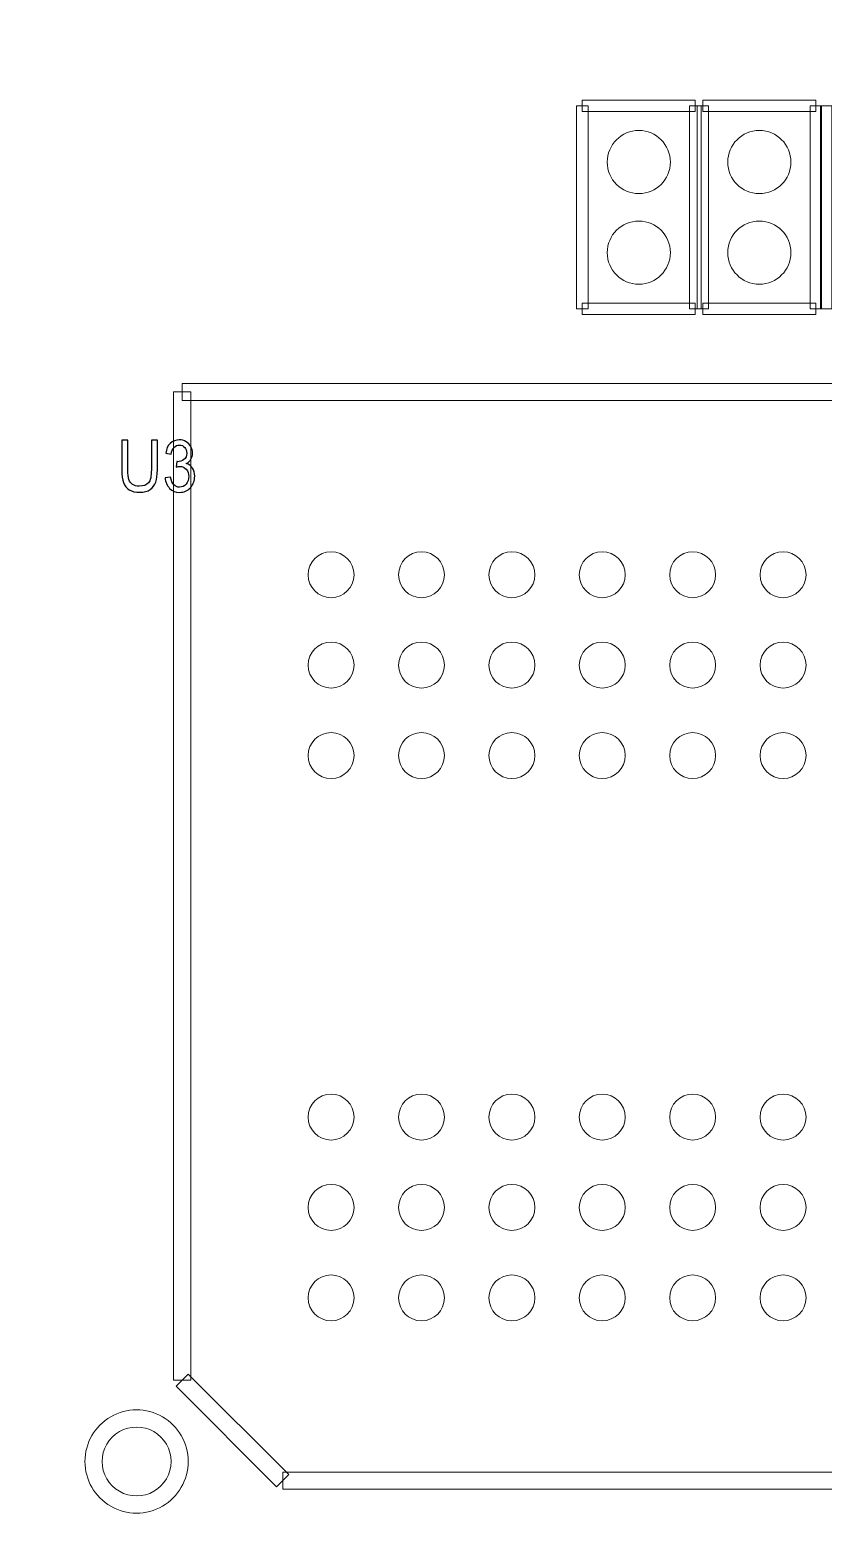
# Model space of a CAD drawing. Header units: millimetres. Extents: x -62 to 58, y -47 to 48.
# Drawn here: x 23.37 to 30.39, y -9.39 to 3.93 of the extents above; entities that cross this region are included whole.
import ezdxf

# ---------------------------------------------------------------- set-up
doc = ezdxf.new("R2010")
doc.units = ezdxf.units.MM
doc.header["$MEASUREMENT"] = 0
for name, color, linetype in [('BG_OUTLINE', 7, 'Continuous'), ('PG_SILKSCREEN_TOP', 7, 'Continuous'), ('PIN_SOLDERMASK_TOP', 7, 'Continuous'), ('RD_SILKSCREEN_TOP', 7, 'Continuous')]:
    doc.layers.add(name, color=color, linetype=linetype)

msp = doc.modelspace()

# ---------------------------------------------------------------- linework, layer by layer
at = {"layer": 'BG_OUTLINE', "lineweight": 9}
msp.add_open_spline([(-39.9999, -35.8165), (-39.9999, -35.8165), (-39.9999, 34.1833), (-39.9999, 34.1833), (-39.9999, 34.1833), (-39.9999, 34.1833), (39.9999, 34.1833), (39.9999, 34.1833), (39.9999, 34.1833), (39.9999, 34.1833), (39.9999, -35.8165), (39.9999, -35.8165), (39.9999, -35.8165), (39.9999, -35.8165), (-39.9999, -35.8165), (-39.9999, -35.8165)], degree=3, knots=[0, 0, 0, 0, 0.25, 0.25, 0.25, 0.25, 0.5, 0.5, 0.5, 0.5, 0.75, 0.75, 0.75, 0.75, 1, 1, 1, 1], dxfattribs=at)
at = {"layer": 'PG_SILKSCREEN_TOP', "lineweight": 9}
for points, knots in [([(28.3037, 1.4638), (28.3037, 1.4638), (28.2021, 1.4638), (28.2021, 1.4638), (28.2021, 1.4638), (28.2021, 1.4638), (28.2021, 3.2605), (28.2021, 3.2605), (28.2021, 3.2605), (28.2021, 3.2605), (28.3037, 3.2605), (28.3037, 3.2605), (28.3037, 3.2605), (28.3037, 3.2605), (28.3037, 1.4638), (28.3037, 1.4638)], [0, 0, 0, 0, 0.25, 0.25, 0.25, 0.25, 0.5, 0.5, 0.5, 0.5, 0.75, 0.75, 0.75, 0.75, 1, 1, 1, 1]), ([(28.2529, 3.2097), (28.2529, 3.2097), (28.2529, 3.3113), (28.2529, 3.3113), (28.2529, 3.3113), (28.2529, 3.3113), (29.2526, 3.3113), (29.2526, 3.3113), (29.2526, 3.3113), (29.2526, 3.3113), (29.2526, 3.2097), (29.2526, 3.2097), (29.2526, 3.2097), (29.2526, 3.2097), (28.2529, 3.2097), (28.2529, 3.2097)], [0, 0, 0, 0, 0.25, 0.25, 0.25, 0.25, 0.5, 0.5, 0.5, 0.5, 0.75, 0.75, 0.75, 0.75, 1, 1, 1, 1]), ([(29.2018, 3.2605), (29.2018, 3.2605), (29.3034, 3.2605), (29.3034, 3.2605), (29.3034, 3.2605), (29.3034, 3.2605), (29.3034, 1.4638), (29.3034, 1.4638), (29.3034, 1.4638), (29.3034, 1.4638), (29.2018, 1.4638), (29.2018, 1.4638), (29.2018, 1.4638), (29.2018, 1.4638), (29.2018, 3.2605), (29.2018, 3.2605)], [0, 0, 0, 0, 0.25, 0.25, 0.25, 0.25, 0.5, 0.5, 0.5, 0.5, 0.75, 0.75, 0.75, 0.75, 1, 1, 1, 1]), ([(29.3705, 1.4638), (29.3705, 1.4638), (29.2689, 1.4638), (29.2689, 1.4638), (29.2689, 1.4638), (29.2689, 1.4638), (29.2689, 3.2605), (29.2689, 3.2605), (29.2689, 3.2605), (29.2689, 3.2605), (29.3705, 3.2605), (29.3705, 3.2605), (29.3705, 3.2605), (29.3705, 3.2605), (29.3705, 1.4638), (29.3705, 1.4638)], [0, 0, 0, 0, 0.25, 0.25, 0.25, 0.25, 0.5, 0.5, 0.5, 0.5, 0.75, 0.75, 0.75, 0.75, 1, 1, 1, 1]), ([(29.3197, 3.2097), (29.3197, 3.2097), (29.3197, 3.3113), (29.3197, 3.3113), (29.3197, 3.3113), (29.3197, 3.3113), (30.3194, 3.3113), (30.3194, 3.3113), (30.3194, 3.3113), (30.3194, 3.3113), (30.3194, 3.2097), (30.3194, 3.2097), (30.3194, 3.2097), (30.3194, 3.2097), (29.3197, 3.2097), (29.3197, 3.2097)], [0, 0, 0, 0, 0.25, 0.25, 0.25, 0.25, 0.5, 0.5, 0.5, 0.5, 0.75, 0.75, 0.75, 0.75, 1, 1, 1, 1]), ([(30.2686, 3.2605), (30.2686, 3.2605), (30.3702, 3.2605), (30.3702, 3.2605), (30.3702, 3.2605), (30.3702, 3.2605), (30.3702, 1.4638), (30.3702, 1.4638), (30.3702, 1.4638), (30.3702, 1.4638), (30.2686, 1.4638), (30.2686, 1.4638), (30.2686, 1.4638), (30.2686, 1.4638), (30.2686, 3.2605), (30.2686, 3.2605)], [0, 0, 0, 0, 0.25, 0.25, 0.25, 0.25, 0.5, 0.5, 0.5, 0.5, 0.75, 0.75, 0.75, 0.75, 1, 1, 1, 1]), ([(30.4627, 1.4638), (30.4627, 1.4638), (30.3611, 1.4638), (30.3611, 1.4638), (30.3611, 1.4638), (30.3611, 1.4638), (30.3611, 3.2605), (30.3611, 3.2605), (30.3611, 3.2605), (30.3611, 3.2605), (30.4627, 3.2605), (30.4627, 3.2605), (30.4627, 3.2605), (30.4627, 3.2605), (30.4627, 1.4638), (30.4627, 1.4638)], [0, 0, 0, 0, 0.25, 0.25, 0.25, 0.25, 0.5, 0.5, 0.5, 0.5, 0.75, 0.75, 0.75, 0.75, 1, 1, 1, 1]), ([(29.2526, 1.5146), (29.2526, 1.5146), (29.2526, 1.413), (29.2526, 1.413), (29.2526, 1.413), (29.2526, 1.413), (28.2529, 1.413), (28.2529, 1.413), (28.2529, 1.413), (28.2529, 1.413), (28.2529, 1.5146), (28.2529, 1.5146), (28.2529, 1.5146), (28.2529, 1.5146), (29.2526, 1.5146), (29.2526, 1.5146)], [0, 0, 0, 0, 0.25, 0.25, 0.25, 0.25, 0.5, 0.5, 0.5, 0.5, 0.75, 0.75, 0.75, 0.75, 1, 1, 1, 1]), ([(30.3194, 1.5146), (30.3194, 1.5146), (30.3194, 1.413), (30.3194, 1.413), (30.3194, 1.413), (30.3194, 1.413), (29.3197, 1.413), (29.3197, 1.413), (29.3197, 1.413), (29.3197, 1.413), (29.3197, 1.5146), (29.3197, 1.5146), (29.3197, 1.5146), (29.3197, 1.5146), (30.3194, 1.5146), (30.3194, 1.5146)], [0, 0, 0, 0, 0.25, 0.25, 0.25, 0.25, 0.5, 0.5, 0.5, 0.5, 0.75, 0.75, 0.75, 0.75, 1, 1, 1, 1]), ([(24.7119, 0.652), (24.7119, 0.652), (24.7119, 0.8044), (24.7119, 0.8044), (24.7119, 0.8044), (24.7119, 0.8044), (39.3468, 0.8044), (39.3468, 0.8044), (39.3468, 0.8044), (39.3468, 0.8044), (39.3468, 0.652), (39.3468, 0.652), (39.3468, 0.652), (39.3468, 0.652), (24.7119, 0.652), (24.7119, 0.652)], [0, 0, 0, 0, 0.25, 0.25, 0.25, 0.25, 0.5, 0.5, 0.5, 0.5, 0.75, 0.75, 0.75, 0.75, 1, 1, 1, 1]), ([(24.7881, -8.018), (24.7881, -8.018), (24.6357, -8.018), (24.6357, -8.018), (24.6357, -8.018), (24.6357, -8.018), (24.6357, 0.7282), (24.6357, 0.7282), (24.6357, 0.7282), (24.6357, 0.7282), (24.7881, 0.7282), (24.7881, 0.7282), (24.7881, 0.7282), (24.7881, 0.7282), (24.7881, -8.018), (24.7881, -8.018)], [0, 0, 0, 0, 0.25, 0.25, 0.25, 0.25, 0.5, 0.5, 0.5, 0.5, 0.75, 0.75, 0.75, 0.75, 1, 1, 1, 1]), ([(25.6547, -8.8531), (25.6547, -8.8531), (25.547, -8.9608), (25.547, -8.9608), (25.547, -8.9608), (25.547, -8.9608), (24.658, -8.0718), (24.658, -8.0718), (24.658, -8.0718), (24.658, -8.0718), (24.7657, -7.9641), (24.7657, -7.9641), (24.7657, -7.9641), (24.7657, -7.9641), (25.6547, -8.8531), (25.6547, -8.8531)], [0, 0, 0, 0, 0.25, 0.25, 0.25, 0.25, 0.5, 0.5, 0.5, 0.5, 0.75, 0.75, 0.75, 0.75, 1, 1, 1, 1]), ([(23.8506, -8.7376), (23.8506, -8.5742), (23.9377, -8.4233), (24.0791, -8.3416), (24.0791, -8.3416), (24.2206, -8.2599), (24.3949, -8.2599), (24.5363, -8.3416), (24.5363, -8.3416), (24.6778, -8.4233), (24.7649, -8.5742), (24.7649, -8.7376)], [0, 0, 0, 0, 0.3333333, 0.3333333, 0.3333333, 0.3333333, 0.6666667, 0.6666667, 0.6666667, 0.6666667, 1, 1, 1, 1]), ([(24.6125, -8.7376), (24.6125, -8.6287), (24.5545, -8.528), (24.4601, -8.4736), (24.4601, -8.4736), (24.3658, -8.4191), (24.2497, -8.4191), (24.1553, -8.4736), (24.1553, -8.4736), (24.061, -8.528), (24.0029, -8.6287), (24.0029, -8.7376)], [0, 0, 0, 0, 0.3333333, 0.3333333, 0.3333333, 0.3333333, 0.6666667, 0.6666667, 0.6666667, 0.6666667, 1, 1, 1, 1]), ([(24.7649, -8.7376), (24.7649, -8.9009), (24.6778, -9.0518), (24.5363, -9.1335), (24.5363, -9.1335), (24.3949, -9.2152), (24.2206, -9.2152), (24.0791, -9.1335), (24.0791, -9.1335), (23.9377, -9.0518), (23.8506, -8.9009), (23.8506, -8.7376)], [0, 0, 0, 0, 0.3333333, 0.3333333, 0.3333333, 0.3333333, 0.6666667, 0.6666667, 0.6666667, 0.6666667, 1, 1, 1, 1]), ([(24.0029, -8.7376), (24.0029, -8.8464), (24.061, -8.9471), (24.1553, -9.0015), (24.1553, -9.0015), (24.2497, -9.056), (24.3658, -9.056), (24.4601, -9.0015), (24.4601, -9.0015), (24.5545, -8.9471), (24.6125, -8.8464), (24.6125, -8.7376)], [0, 0, 0, 0, 0.3333333, 0.3333333, 0.3333333, 0.3333333, 0.6666667, 0.6666667, 0.6666667, 0.6666667, 1, 1, 1, 1]), ([(39.3468, -8.8308), (39.3468, -8.8308), (39.3468, -8.9832), (39.3468, -8.9832), (39.3468, -8.9832), (39.3468, -8.9832), (25.6009, -8.9832), (25.6009, -8.9832), (25.6009, -8.9832), (25.6009, -8.9832), (25.6009, -8.8308), (25.6009, -8.8308), (25.6009, -8.8308), (25.6009, -8.8308), (39.3468, -8.8308), (39.3468, -8.8308)], [0, 0, 0, 0, 0.25, 0.25, 0.25, 0.25, 0.5, 0.5, 0.5, 0.5, 0.75, 0.75, 0.75, 0.75, 1, 1, 1, 1])]:
    msp.add_open_spline(points, degree=3, knots=knots, dxfattribs=at)
at = {"layer": 'PIN_SOLDERMASK_TOP', "lineweight": 9}
for points in [[(29.0321, 2.763), (29.0321, 2.9173), (28.9071, 3.0424), (28.7528, 3.0424), (28.7528, 3.0424), (28.5984, 3.0424), (28.4734, 2.9173), (28.4734, 2.763), (28.4734, 2.763), (28.4733, 2.6087), (28.5984, 2.4836), (28.7527, 2.4836), (28.7527, 2.4836), (28.9071, 2.4836), (29.0321, 2.6087), (29.0321, 2.763)], [(30.0989, 2.763), (30.0989, 2.9173), (29.9739, 3.0424), (29.8196, 3.0424), (29.8196, 3.0424), (29.6652, 3.0424), (29.5402, 2.9173), (29.5402, 2.763), (29.5402, 2.763), (29.5401, 2.6087), (29.6652, 2.4836), (29.8195, 2.4836), (29.8195, 2.4836), (29.9739, 2.4836), (30.0989, 2.6087), (30.0989, 2.763)], [(29.0321, 1.9613), (29.0321, 2.1156), (28.9071, 2.2407), (28.7528, 2.2407), (28.7528, 2.2407), (28.5984, 2.2407), (28.4734, 2.1156), (28.4734, 1.9613), (28.4734, 1.9613), (28.4733, 1.807), (28.5984, 1.6819), (28.7527, 1.6819), (28.7527, 1.6819), (28.9071, 1.6819), (29.0321, 1.807), (29.0321, 1.9613)], [(30.0989, 1.9613), (30.0989, 2.1156), (29.9739, 2.2407), (29.8196, 2.2407), (29.8196, 2.2407), (29.6652, 2.2407), (29.5402, 2.1156), (29.5402, 1.9613), (29.5402, 1.9613), (29.5401, 1.807), (29.6652, 1.6819), (29.8195, 1.6819), (29.8195, 1.6819), (29.9739, 1.6819), (30.0989, 1.807), (30.0989, 1.9613)], [(26.2326, -0.8895), (26.2326, -0.7772), (26.1416, -0.6863), (26.0294, -0.6863), (26.0294, -0.6863), (25.9171, -0.6863), (25.8262, -0.7772), (25.8262, -0.8895), (25.8262, -0.8895), (25.8262, -1.0017), (25.9171, -1.0927), (26.0294, -1.0927), (26.0294, -1.0927), (26.1416, -1.0927), (26.2326, -1.0017), (26.2326, -0.8895)], [(27.0327, -0.8895), (27.0327, -0.7772), (26.9417, -0.6863), (26.8295, -0.6863), (26.8295, -0.6863), (26.7172, -0.6863), (26.6263, -0.7772), (26.6263, -0.8895), (26.6263, -0.8895), (26.6263, -1.0017), (26.7172, -1.0927), (26.8295, -1.0927), (26.8295, -1.0927), (26.9417, -1.0927), (27.0327, -1.0017), (27.0327, -0.8895)], [(27.8325, -0.8895), (27.8325, -0.7772), (27.7415, -0.6863), (27.6293, -0.6863), (27.6293, -0.6863), (27.5171, -0.6863), (27.4261, -0.7772), (27.4261, -0.8895), (27.4261, -0.8895), (27.4261, -1.0017), (27.5171, -1.0927), (27.6293, -1.0927), (27.6293, -1.0927), (27.7415, -1.0927), (27.8325, -1.0017), (27.8325, -0.8895)], [(28.6326, -0.8895), (28.6326, -0.7772), (28.5416, -0.6863), (28.4294, -0.6863), (28.4294, -0.6863), (28.3172, -0.6863), (28.2262, -0.7772), (28.2262, -0.8895), (28.2262, -0.8895), (28.2262, -1.0017), (28.3172, -1.0927), (28.4294, -1.0927), (28.4294, -1.0927), (28.5416, -1.0927), (28.6326, -1.0017), (28.6326, -0.8895)], [(29.4325, -0.8895), (29.4325, -0.7772), (29.3415, -0.6863), (29.2293, -0.6863), (29.2293, -0.6863), (29.117, -0.6863), (29.0261, -0.7772), (29.0261, -0.8895), (29.0261, -0.8895), (29.0261, -1.0017), (29.117, -1.0927), (29.2293, -1.0927), (29.2293, -1.0927), (29.3415, -1.0927), (29.4325, -1.0017), (29.4325, -0.8895)], [(30.2326, -0.8895), (30.2326, -0.7772), (30.1416, -0.6863), (30.0294, -0.6863), (30.0294, -0.6863), (29.9171, -0.6863), (29.8262, -0.7772), (29.8262, -0.8895), (29.8262, -0.8895), (29.8262, -1.0017), (29.9171, -1.0927), (30.0294, -1.0927), (30.0294, -1.0927), (30.1416, -1.0927), (30.2326, -1.0017), (30.2326, -0.8895)], [(26.2326, -1.6893), (26.2326, -1.5771), (26.1416, -1.4861), (26.0294, -1.4861), (26.0294, -1.4861), (25.9171, -1.4861), (25.8262, -1.5771), (25.8262, -1.6893), (25.8262, -1.6893), (25.8262, -1.8015), (25.9171, -1.8925), (26.0294, -1.8925), (26.0294, -1.8925), (26.1416, -1.8925), (26.2326, -1.8015), (26.2326, -1.6893)], [(27.0327, -1.6893), (27.0327, -1.5771), (26.9417, -1.4861), (26.8295, -1.4861), (26.8295, -1.4861), (26.7172, -1.4861), (26.6263, -1.5771), (26.6263, -1.6893), (26.6263, -1.6893), (26.6263, -1.8015), (26.7172, -1.8925), (26.8295, -1.8925), (26.8295, -1.8925), (26.9417, -1.8925), (27.0327, -1.8015), (27.0327, -1.6893)], [(27.8325, -1.6893), (27.8325, -1.5771), (27.7415, -1.4861), (27.6293, -1.4861), (27.6293, -1.4861), (27.5171, -1.4861), (27.4261, -1.5771), (27.4261, -1.6893), (27.4261, -1.6893), (27.4261, -1.8015), (27.5171, -1.8925), (27.6293, -1.8925), (27.6293, -1.8925), (27.7415, -1.8925), (27.8325, -1.8015), (27.8325, -1.6893)], [(28.6326, -1.6893), (28.6326, -1.5771), (28.5416, -1.4861), (28.4294, -1.4861), (28.4294, -1.4861), (28.3172, -1.4861), (28.2262, -1.5771), (28.2262, -1.6893), (28.2262, -1.6893), (28.2262, -1.8015), (28.3172, -1.8925), (28.4294, -1.8925), (28.4294, -1.8925), (28.5416, -1.8925), (28.6326, -1.8015), (28.6326, -1.6893)], [(29.4325, -1.6893), (29.4325, -1.5771), (29.3415, -1.4861), (29.2293, -1.4861), (29.2293, -1.4861), (29.117, -1.4861), (29.0261, -1.5771), (29.0261, -1.6893), (29.0261, -1.6893), (29.0261, -1.8015), (29.117, -1.8925), (29.2293, -1.8925), (29.2293, -1.8925), (29.3415, -1.8925), (29.4325, -1.8015), (29.4325, -1.6893)], [(30.2326, -1.6893), (30.2326, -1.5771), (30.1416, -1.4861), (30.0294, -1.4861), (30.0294, -1.4861), (29.9171, -1.4861), (29.8262, -1.5771), (29.8262, -1.6893), (29.8262, -1.6893), (29.8262, -1.8015), (29.9171, -1.8925), (30.0294, -1.8925), (30.0294, -1.8925), (30.1416, -1.8925), (30.2326, -1.8015), (30.2326, -1.6893)], [(26.2326, -2.4894), (26.2326, -2.3772), (26.1416, -2.2862), (26.0294, -2.2862), (26.0294, -2.2862), (25.9171, -2.2862), (25.8262, -2.3772), (25.8262, -2.4894), (25.8262, -2.4894), (25.8262, -2.6016), (25.9171, -2.6926), (26.0294, -2.6926), (26.0294, -2.6926), (26.1416, -2.6926), (26.2326, -2.6016), (26.2326, -2.4894)], [(27.0327, -2.4894), (27.0327, -2.3772), (26.9417, -2.2862), (26.8295, -2.2862), (26.8295, -2.2862), (26.7172, -2.2862), (26.6263, -2.3772), (26.6263, -2.4894), (26.6263, -2.4894), (26.6263, -2.6016), (26.7172, -2.6926), (26.8295, -2.6926), (26.8295, -2.6926), (26.9417, -2.6926), (27.0327, -2.6016), (27.0327, -2.4894)], [(27.8325, -2.4894), (27.8325, -2.3772), (27.7415, -2.2862), (27.6293, -2.2862), (27.6293, -2.2862), (27.5171, -2.2862), (27.4261, -2.3772), (27.4261, -2.4894), (27.4261, -2.4894), (27.4261, -2.6016), (27.5171, -2.6926), (27.6293, -2.6926), (27.6293, -2.6926), (27.7415, -2.6926), (27.8325, -2.6016), (27.8325, -2.4894)], [(28.6326, -2.4894), (28.6326, -2.3772), (28.5416, -2.2862), (28.4294, -2.2862), (28.4294, -2.2862), (28.3172, -2.2862), (28.2262, -2.3772), (28.2262, -2.4894), (28.2262, -2.4894), (28.2262, -2.6016), (28.3172, -2.6926), (28.4294, -2.6926), (28.4294, -2.6926), (28.5416, -2.6926), (28.6326, -2.6016), (28.6326, -2.4894)], [(29.4325, -2.4894), (29.4325, -2.3772), (29.3415, -2.2862), (29.2293, -2.2862), (29.2293, -2.2862), (29.117, -2.2862), (29.0261, -2.3772), (29.0261, -2.4894), (29.0261, -2.4894), (29.0261, -2.6016), (29.117, -2.6926), (29.2293, -2.6926), (29.2293, -2.6926), (29.3415, -2.6926), (29.4325, -2.6016), (29.4325, -2.4894)], [(30.2326, -2.4894), (30.2326, -2.3772), (30.1416, -2.2862), (30.0294, -2.2862), (30.0294, -2.2862), (29.9171, -2.2862), (29.8262, -2.3772), (29.8262, -2.4894), (29.8262, -2.4894), (29.8262, -2.6016), (29.9171, -2.6926), (30.0294, -2.6926), (30.0294, -2.6926), (30.1416, -2.6926), (30.2326, -2.6016), (30.2326, -2.4894)], [(26.2326, -5.6893), (26.2326, -5.5771), (26.1416, -5.4861), (26.0294, -5.4861), (26.0294, -5.4861), (25.9171, -5.4861), (25.8262, -5.5771), (25.8262, -5.6893), (25.8262, -5.6893), (25.8262, -5.8015), (25.9171, -5.8925), (26.0294, -5.8925), (26.0294, -5.8925), (26.1416, -5.8925), (26.2326, -5.8015), (26.2326, -5.6893)], [(27.0327, -5.6893), (27.0327, -5.5771), (26.9417, -5.4861), (26.8295, -5.4861), (26.8295, -5.4861), (26.7172, -5.4861), (26.6263, -5.5771), (26.6263, -5.6893), (26.6263, -5.6893), (26.6263, -5.8015), (26.7172, -5.8925), (26.8295, -5.8925), (26.8295, -5.8925), (26.9417, -5.8925), (27.0327, -5.8015), (27.0327, -5.6893)], [(27.8325, -5.6893), (27.8325, -5.5771), (27.7415, -5.4861), (27.6293, -5.4861), (27.6293, -5.4861), (27.5171, -5.4861), (27.4261, -5.5771), (27.4261, -5.6893), (27.4261, -5.6893), (27.4261, -5.8015), (27.5171, -5.8925), (27.6293, -5.8925), (27.6293, -5.8925), (27.7415, -5.8925), (27.8325, -5.8015), (27.8325, -5.6893)], [(28.6326, -5.6893), (28.6326, -5.5771), (28.5416, -5.4861), (28.4294, -5.4861), (28.4294, -5.4861), (28.3172, -5.4861), (28.2262, -5.5771), (28.2262, -5.6893), (28.2262, -5.6893), (28.2262, -5.8015), (28.3172, -5.8925), (28.4294, -5.8925), (28.4294, -5.8925), (28.5416, -5.8925), (28.6326, -5.8015), (28.6326, -5.6893)], [(29.4325, -5.6893), (29.4325, -5.5771), (29.3415, -5.4861), (29.2293, -5.4861), (29.2293, -5.4861), (29.117, -5.4861), (29.0261, -5.5771), (29.0261, -5.6893), (29.0261, -5.6893), (29.0261, -5.8015), (29.117, -5.8925), (29.2293, -5.8925), (29.2293, -5.8925), (29.3415, -5.8925), (29.4325, -5.8015), (29.4325, -5.6893)], [(30.2326, -5.6893), (30.2326, -5.5771), (30.1416, -5.4861), (30.0294, -5.4861), (30.0294, -5.4861), (29.9171, -5.4861), (29.8262, -5.5771), (29.8262, -5.6893), (29.8262, -5.6893), (29.8262, -5.8015), (29.9171, -5.8925), (30.0294, -5.8925), (30.0294, -5.8925), (30.1416, -5.8925), (30.2326, -5.8015), (30.2326, -5.6893)], [(26.2326, -6.4894), (26.2326, -6.3772), (26.1416, -6.2862), (26.0294, -6.2862), (26.0294, -6.2862), (25.9171, -6.2862), (25.8262, -6.3772), (25.8262, -6.4894), (25.8262, -6.4894), (25.8262, -6.6016), (25.9171, -6.6926), (26.0294, -6.6926), (26.0294, -6.6926), (26.1416, -6.6926), (26.2326, -6.6016), (26.2326, -6.4894)], [(27.0327, -6.4894), (27.0327, -6.3772), (26.9417, -6.2862), (26.8295, -6.2862), (26.8295, -6.2862), (26.7172, -6.2862), (26.6263, -6.3772), (26.6263, -6.4894), (26.6263, -6.4894), (26.6263, -6.6016), (26.7172, -6.6926), (26.8295, -6.6926), (26.8295, -6.6926), (26.9417, -6.6926), (27.0327, -6.6016), (27.0327, -6.4894)], [(27.8325, -6.4894), (27.8325, -6.3772), (27.7415, -6.2862), (27.6293, -6.2862), (27.6293, -6.2862), (27.5171, -6.2862), (27.4261, -6.3772), (27.4261, -6.4894), (27.4261, -6.4894), (27.4261, -6.6016), (27.5171, -6.6926), (27.6293, -6.6926), (27.6293, -6.6926), (27.7415, -6.6926), (27.8325, -6.6016), (27.8325, -6.4894)], [(28.6326, -6.4894), (28.6326, -6.3772), (28.5416, -6.2862), (28.4294, -6.2862), (28.4294, -6.2862), (28.3172, -6.2862), (28.2262, -6.3772), (28.2262, -6.4894), (28.2262, -6.4894), (28.2262, -6.6016), (28.3172, -6.6926), (28.4294, -6.6926), (28.4294, -6.6926), (28.5416, -6.6926), (28.6326, -6.6016), (28.6326, -6.4894)], [(29.4325, -6.4894), (29.4325, -6.3772), (29.3415, -6.2862), (29.2293, -6.2862), (29.2293, -6.2862), (29.117, -6.2862), (29.0261, -6.3772), (29.0261, -6.4894), (29.0261, -6.4894), (29.0261, -6.6016), (29.117, -6.6926), (29.2293, -6.6926), (29.2293, -6.6926), (29.3415, -6.6926), (29.4325, -6.6016), (29.4325, -6.4894)], [(30.2326, -6.4894), (30.2326, -6.3772), (30.1416, -6.2862), (30.0294, -6.2862), (30.0294, -6.2862), (29.9171, -6.2862), (29.8262, -6.3772), (29.8262, -6.4894), (29.8262, -6.4894), (29.8262, -6.6016), (29.9171, -6.6926), (30.0294, -6.6926), (30.0294, -6.6926), (30.1416, -6.6926), (30.2326, -6.6016), (30.2326, -6.4894)], [(26.2326, -7.2892), (26.2326, -7.177), (26.1416, -7.086), (26.0294, -7.086), (26.0294, -7.086), (25.9171, -7.086), (25.8262, -7.177), (25.8262, -7.2892), (25.8262, -7.2892), (25.8262, -7.4015), (25.9171, -7.4924), (26.0294, -7.4924), (26.0294, -7.4924), (26.1416, -7.4924), (26.2326, -7.4015), (26.2326, -7.2892)], [(27.0327, -7.2892), (27.0327, -7.177), (26.9417, -7.086), (26.8295, -7.086), (26.8295, -7.086), (26.7172, -7.086), (26.6263, -7.177), (26.6263, -7.2892), (26.6263, -7.2892), (26.6263, -7.4015), (26.7172, -7.4924), (26.8295, -7.4924), (26.8295, -7.4924), (26.9417, -7.4924), (27.0327, -7.4015), (27.0327, -7.2892)], [(27.8325, -7.2892), (27.8325, -7.177), (27.7415, -7.086), (27.6293, -7.086), (27.6293, -7.086), (27.5171, -7.086), (27.4261, -7.177), (27.4261, -7.2892), (27.4261, -7.2892), (27.4261, -7.4015), (27.5171, -7.4924), (27.6293, -7.4924), (27.6293, -7.4924), (27.7415, -7.4924), (27.8325, -7.4015), (27.8325, -7.2892)], [(28.6326, -7.2892), (28.6326, -7.177), (28.5416, -7.086), (28.4294, -7.086), (28.4294, -7.086), (28.3172, -7.086), (28.2262, -7.177), (28.2262, -7.2892), (28.2262, -7.2892), (28.2262, -7.4015), (28.3172, -7.4924), (28.4294, -7.4924), (28.4294, -7.4924), (28.5416, -7.4924), (28.6326, -7.4015), (28.6326, -7.2892)], [(29.4325, -7.2892), (29.4325, -7.177), (29.3415, -7.086), (29.2293, -7.086), (29.2293, -7.086), (29.117, -7.086), (29.0261, -7.177), (29.0261, -7.2892), (29.0261, -7.2892), (29.0261, -7.4015), (29.117, -7.4924), (29.2293, -7.4924), (29.2293, -7.4924), (29.3415, -7.4924), (29.4325, -7.4015), (29.4325, -7.2892)], [(30.2326, -7.2892), (30.2326, -7.177), (30.1416, -7.086), (30.0294, -7.086), (30.0294, -7.086), (29.9171, -7.086), (29.8262, -7.177), (29.8262, -7.2892), (29.8262, -7.2892), (29.8262, -7.4015), (29.9171, -7.4924), (30.0294, -7.4924), (30.0294, -7.4924), (30.1416, -7.4924), (30.2326, -7.4015), (30.2326, -7.2892)]]:
    msp.add_open_spline(points, degree=3, knots=[0, 0, 0, 0, 0.25, 0.25, 0.25, 0.25, 0.5, 0.5, 0.5, 0.5, 0.75, 0.75, 0.75, 0.75, 1, 1, 1, 1], dxfattribs=at)
at = {"layer": 'RD_SILKSCREEN_TOP', "color": 142}
for points, knots in [([(24.4388, 0.3023), (24.4388, 0.3023), (24.4919, 0.3023), (24.4919, 0.3023), (24.4919, 0.3023), (24.4919, 0.3023), (24.4919, 0.0396), (24.4919, 0.0396), (24.4919, 0.0396), (24.4919, -0.006), (24.4873, -0.0423), (24.4782, -0.0692), (24.4782, -0.0692), (24.469, -0.0961), (24.4527, -0.1179), (24.4289, -0.1347), (24.4289, -0.1347), (24.4051, -0.1517), (24.3741, -0.16), (24.3355, -0.16), (24.3355, -0.16), (24.298, -0.16), (24.2673, -0.1527), (24.2436, -0.138), (24.2436, -0.138), (24.2197, -0.1234), (24.2026, -0.1021), (24.1925, -0.0743), (24.1925, -0.0743), (24.1823, -0.0465), (24.1773, -0.0086), (24.1773, 0.0396), (24.1773, 0.0396), (24.1773, 0.0396), (24.1773, 0.3023), (24.1773, 0.3023), (24.1773, 0.3023), (24.1773, 0.3023), (24.2302, 0.3023), (24.2302, 0.3023), (24.2302, 0.3023), (24.2302, 0.3023), (24.2302, 0.0399), (24.2302, 0.0399), (24.2302, 0.0399), (24.2302, 0.0004), (24.2334, -0.0287), (24.2399, -0.0473), (24.2399, -0.0473), (24.2463, -0.066), (24.2575, -0.0804), (24.2731, -0.0906), (24.2731, -0.0906), (24.2888, -0.1008), (24.3081, -0.1058), (24.3309, -0.1058), (24.3309, -0.1058), (24.3698, -0.1058), (24.3975, -0.0958), (24.4141, -0.0757), (24.4141, -0.0757), (24.4306, -0.0557), (24.4388, -0.0172), (24.4388, 0.0399), (24.4388, 0.0399), (24.4388, 0.0399), (24.4388, 0.3023), (24.4388, 0.3023)], [0, 0, 0, 0, 0.0588235, 0.0588235, 0.0588235, 0.0588235, 0.1176471, 0.1176471, 0.1176471, 0.1176471, 0.1764706, 0.1764706, 0.1764706, 0.1764706, 0.2352941, 0.2352941, 0.2352941, 0.2352941, 0.2941176, 0.2941176, 0.2941176, 0.2941176, 0.3529412, 0.3529412, 0.3529412, 0.3529412, 0.4117647, 0.4117647, 0.4117647, 0.4117647, 0.4705882, 0.4705882, 0.4705882, 0.4705882, 0.5294118, 0.5294118, 0.5294118, 0.5294118, 0.5882353, 0.5882353, 0.5882353, 0.5882353, 0.6470588, 0.6470588, 0.6470588, 0.6470588, 0.7058824, 0.7058824, 0.7058824, 0.7058824, 0.7647059, 0.7647059, 0.7647059, 0.7647059, 0.8235294, 0.8235294, 0.8235294, 0.8235294, 0.8823529, 0.8823529, 0.8823529, 0.8823529, 0.9411765, 0.9411765, 0.9411765, 0.9411765, 1, 1, 1, 1]), ([(24.5604, -0.0323), (24.5604, -0.0323), (24.6094, -0.0249), (24.6094, -0.0249), (24.6094, -0.0249), (24.6151, -0.0565), (24.6247, -0.0793), (24.6382, -0.0932), (24.6382, -0.0932), (24.6518, -0.1072), (24.6683, -0.1142), (24.6877, -0.1142), (24.6877, -0.1142), (24.7109, -0.1142), (24.7304, -0.1051), (24.7463, -0.0869), (24.7463, -0.0869), (24.7622, -0.0687), (24.7702, -0.0461), (24.7702, -0.0193), (24.7702, -0.0193), (24.7702, 0.0063), (24.7629, 0.0275), (24.7481, 0.0441), (24.7481, 0.0441), (24.7333, 0.0607), (24.7146, 0.0691), (24.6919, 0.0691), (24.6919, 0.0691), (24.6825, 0.0691), (24.671, 0.067), (24.6572, 0.0629), (24.6572, 0.0629), (24.6572, 0.0629), (24.6627, 0.1119), (24.6627, 0.1119), (24.6627, 0.1119), (24.666, 0.1114), (24.6685, 0.1112), (24.6707, 0.1112), (24.6707, 0.1112), (24.6915, 0.1112), (24.7103, 0.1175), (24.7271, 0.1299), (24.7271, 0.1299), (24.7439, 0.1422), (24.7522, 0.1614), (24.7522, 0.1872), (24.7522, 0.1872), (24.7522, 0.2076), (24.7461, 0.2247), (24.7338, 0.238), (24.7338, 0.238), (24.7217, 0.2515), (24.7059, 0.2582), (24.6867, 0.2582), (24.6867, 0.2582), (24.6676, 0.2582), (24.6517, 0.2513), (24.639, 0.2378), (24.639, 0.2378), (24.6262, 0.2241), (24.618, 0.2036), (24.6144, 0.1763), (24.6144, 0.1763), (24.6144, 0.1763), (24.5653, 0.1863), (24.5653, 0.1863), (24.5653, 0.1863), (24.5713, 0.2237), (24.5849, 0.2527), (24.6062, 0.2733), (24.6062, 0.2733), (24.6275, 0.2938), (24.6539, 0.3042), (24.6856, 0.3042), (24.6856, 0.3042), (24.7074, 0.3042), (24.7275, 0.2988), (24.7459, 0.2882), (24.7459, 0.2882), (24.7642, 0.2775), (24.7783, 0.263), (24.7881, 0.2446), (24.7881, 0.2446), (24.7977, 0.2262), (24.8027, 0.2067), (24.8027, 0.1859), (24.8027, 0.1859), (24.8027, 0.1664), (24.7981, 0.1485), (24.7888, 0.1323), (24.7888, 0.1323), (24.7794, 0.1162), (24.7657, 0.1034), (24.7476, 0.0939), (24.7476, 0.0939), (24.7712, 0.0877), (24.7895, 0.0748), (24.8027, 0.0552), (24.8027, 0.0552), (24.8158, 0.0358), (24.8223, 0.0113), (24.8223, -0.018), (24.8223, -0.018), (24.8223, -0.0577), (24.8096, -0.0913), (24.7841, -0.119), (24.7841, -0.119), (24.7587, -0.1466), (24.7265, -0.1603), (24.6875, -0.1603), (24.6875, -0.1603), (24.6524, -0.1603), (24.6232, -0.1485), (24.6001, -0.1247), (24.6001, -0.1247), (24.5769, -0.101), (24.5637, -0.0702), (24.5604, -0.0323)], [0, 0, 0, 0, 0.0333333, 0.0333333, 0.0333333, 0.0333333, 0.0666667, 0.0666667, 0.0666667, 0.0666667, 0.1, 0.1, 0.1, 0.1, 0.1333333, 0.1333333, 0.1333333, 0.1333333, 0.1666667, 0.1666667, 0.1666667, 0.1666667, 0.2, 0.2, 0.2, 0.2, 0.2333333, 0.2333333, 0.2333333, 0.2333333, 0.2666667, 0.2666667, 0.2666667, 0.2666667, 0.3, 0.3, 0.3, 0.3, 0.3333333, 0.3333333, 0.3333333, 0.3333333, 0.3666667, 0.3666667, 0.3666667, 0.3666667, 0.4, 0.4, 0.4, 0.4, 0.4333333, 0.4333333, 0.4333333, 0.4333333, 0.4666667, 0.4666667, 0.4666667, 0.4666667, 0.5, 0.5, 0.5, 0.5, 0.5333333, 0.5333333, 0.5333333, 0.5333333, 0.5666667, 0.5666667, 0.5666667, 0.5666667, 0.6, 0.6, 0.6, 0.6, 0.6333333, 0.6333333, 0.6333333, 0.6333333, 0.6666667, 0.6666667, 0.6666667, 0.6666667, 0.7, 0.7, 0.7, 0.7, 0.7333333, 0.7333333, 0.7333333, 0.7333333, 0.7666667, 0.7666667, 0.7666667, 0.7666667, 0.8, 0.8, 0.8, 0.8, 0.8333333, 0.8333333, 0.8333333, 0.8333333, 0.8666667, 0.8666667, 0.8666667, 0.8666667, 0.9, 0.9, 0.9, 0.9, 0.9333333, 0.9333333, 0.9333333, 0.9333333, 0.9666667, 0.9666667, 0.9666667, 0.9666667, 1, 1, 1, 1])]:
    msp.add_open_spline(points, degree=3, knots=knots, dxfattribs=at)

doc.saveas('drawing.dxf')
